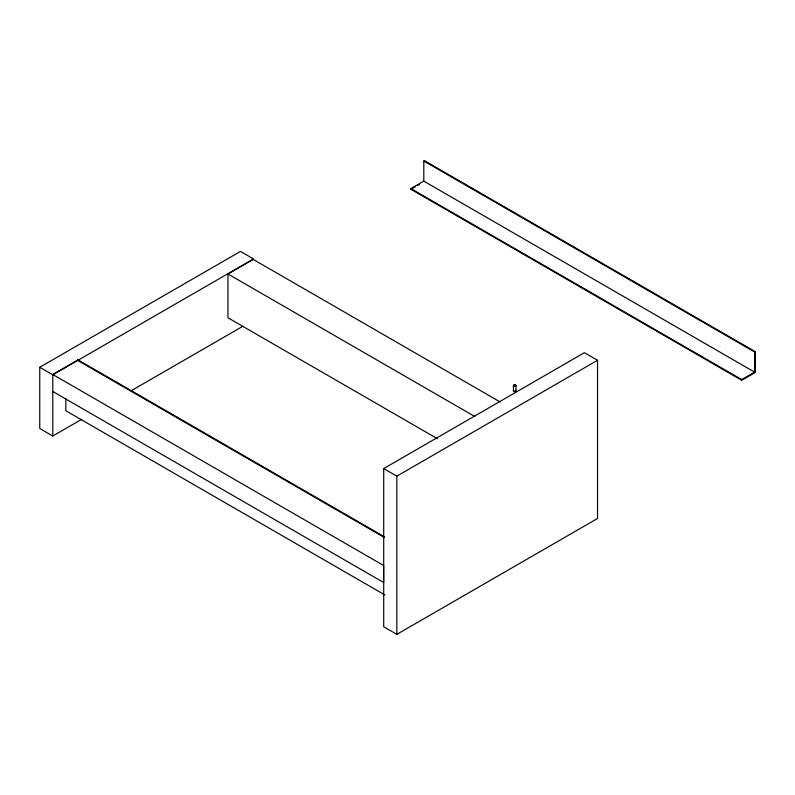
<?xml version="1.0" encoding="UTF-8"?>
<svg xmlns="http://www.w3.org/2000/svg" width="795" height="795" viewBox="0 0 795 795"><rect width="100%" height="100%" fill="white"/><g stroke="black" fill="none" stroke-linecap="round" stroke-linejoin="round"><path stroke-width="1.19" d="M513.908 385.416C513.709 387.334 517.227 385.128 514.464 385.178M384.194 536.655L77.96 359.857L77.314 360.234L384.492 537.579M39.75 367.28L240.458 251.409L253.506 258.941L52.798 374.813L39.75 367.28L39.75 428.475L52.798 436.008L81.776 419.283M52.798 436.008L52.798 374.495L78.059 359.916M437.409 438.701L227.956 317.771L227.956 273.997L253.217 259.409L500.264 402.041M423.805 161.027L424.451 160.65L755.25 351.638L755.25 372.477L741.715 380.288L410.916 189.299L410.916 188.574L423.805 181.141L754.604 372.12L754.604 352.006L423.805 161.027L423.805 181.141M410.916 189.299L415.079 186.895M417.156 185.692L419.243 184.49M131.155 390.772L242.773 326.328M383.707 468.573L584.414 352.692L597.542 360.274L597.542 518.469L396.834 634.35L383.707 626.768L383.707 468.573L396.834 476.155L597.542 360.274M410.916 188.574L741.715 379.563L754.604 372.12M754.604 352.006L755.25 351.638M227.956 273.997L475.012 416.63M52.798 374.495L383.637 565.503L383.637 582.496L52.798 391.488M384.85 594.938L65.826 410.747L65.826 398.573M741.715 379.563L741.715 380.288M515.975 385.684A1.272 0.735 0 0 1 514.067 386.32A1.272 0.735 0 0 1 514.067 385.048A1.272 0.735 0 0 1 515.975 385.684L515.975 390.921M513.431 385.684L513.431 390.921M396.834 476.155L396.834 634.35M515.607 390.405A1.272 0.735 0 0 1 515.518 391.488A1.272 0.735 0 0 1 513.659 391.339A1.272 0.735 0 0 1 514.067 390.285M513.818 385.247C515.15 387.374 516.372 383.677 513.818 385.247"/></g></svg>
